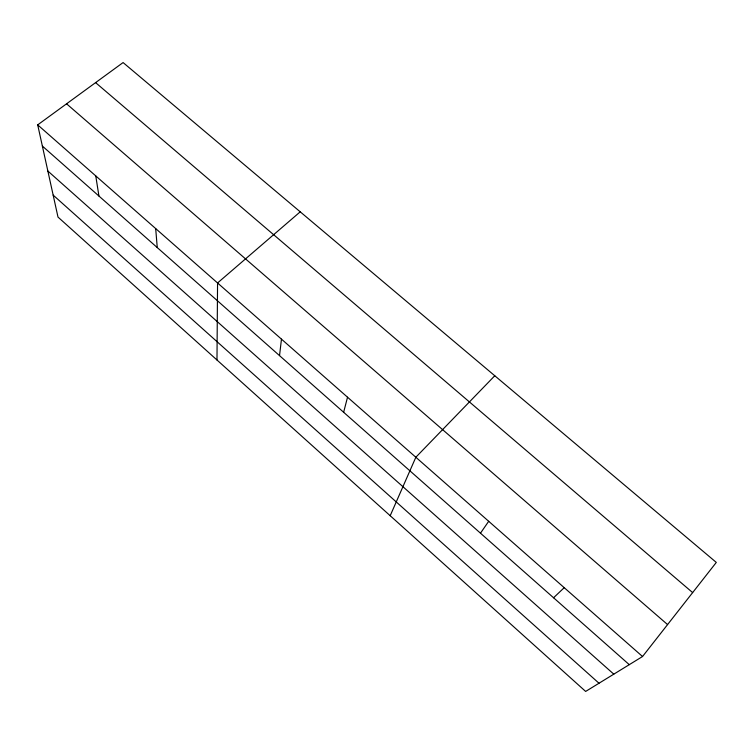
<?xml version="1.0" encoding="UTF-8"?>
<svg xmlns="http://www.w3.org/2000/svg" width="754" height="754" viewBox="0 0 754 754"><rect width="100%" height="100%" fill="white"/><g stroke="black" fill="none" stroke-linecap="round" stroke-linejoin="round"><path stroke-width="1.13" d="M216.982 359.997L217.557 282.967L300.224 211.817M279.527 355.615L281.468 339.149M343.645 412.278L347.528 397.207M390.195 515.717L415.84 457.254L494.775 375.756M480.477 533.182L488.696 521.297M642.54 656.517L716.3 562.418L123.09 62.563L37.7 124.872L57.992 217.067L585.651 691.437L642.54 656.517L37.7 124.872M553.559 597.762L564.218 587.677M95.598 82.629L692.643 592.597M66.569 103.807L667.573 624.576M42.365 146.059L629.27 664.66M47.86 171.026L613.794 674.161M53.166 195.116L598.996 683.237M95.767 175.918L98.934 196.04M155.692 228.585L157.256 247.585"/></g></svg>
